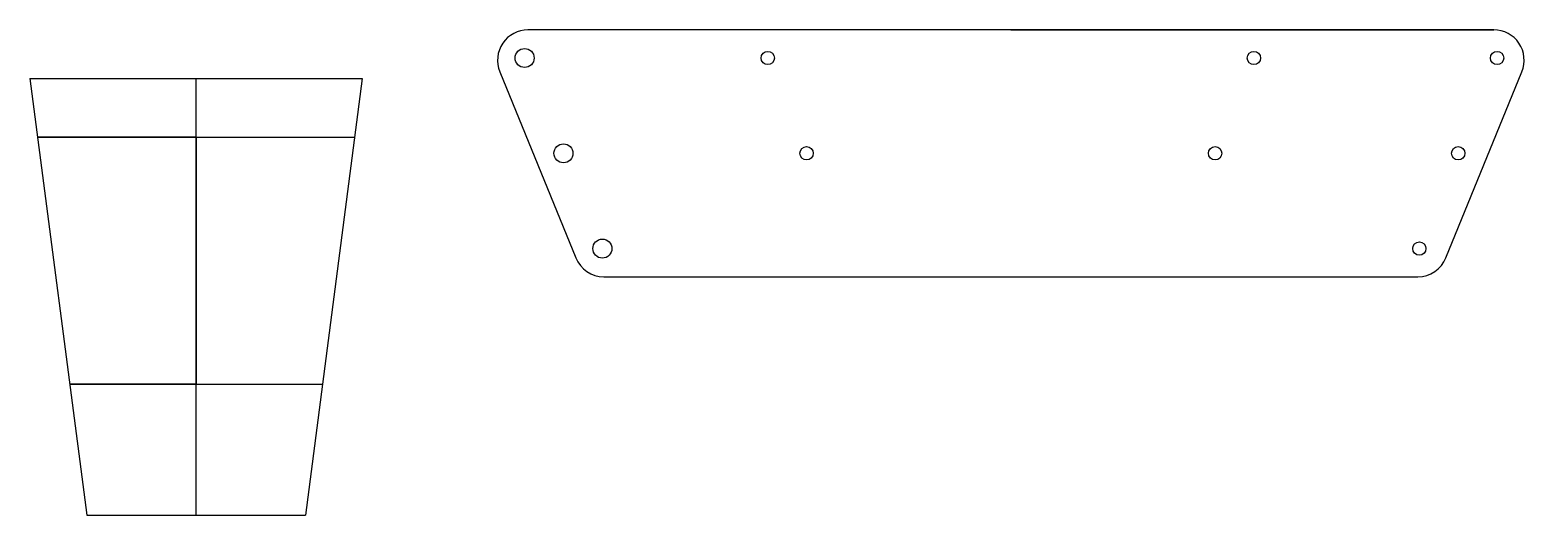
# Model space of a CAD drawing. Header units: millimetres. Extents: x 2103 to 2497, y 554 to 682.
import ezdxf

# ---------------------------------------------------------------- set-up
doc = ezdxf.new("R2010")
doc.units = ezdxf.units.MM

msp = doc.modelspace()

# ---------------------------------------------------------------- linework, layer by layer
for p, q in [((2361.42, 682.15), (2488.52, 682.15)), ((2103.22, 669.39), (2190.72, 669.39)), ((2103.22, 669.39), (2118.22, 554.39)), ((2146.97, 554.39), (2146.97, 669.39)), ((2190.72, 669.39), (2175.72, 554.39)), ((2475.95, 622.13), (2495.93, 671.13)), ((2146.97, 653.91), (2105.24, 653.91)), ((2105.24, 653.91), (2188.7, 653.91)), ((2146.97, 653.91), (2146.97, 588.91)), ((2146.97, 588.91), (2113.71, 588.91)), ((2113.71, 588.91), (2180.22, 588.91)), ((2118.22, 554.39), (2175.72, 554.39))]:
    msp.add_line(p, q)
msp.add_lwpolyline([(2226.91, 671.13), (2246.89, 622.13, 0.30487), (2254.3, 617.15), (2468.54, 617.15, 0.30487), (2475.95, 622.13), (2495.93, 671.13, 0.532719), (2488.52, 682.15), (2234.32, 682.15, 0.532719)], format="xyb", close=True)
for centre, radius in [((2233.44, 674.74), 2.5), ((2297.43, 674.74), 1.75), ((2425.41, 674.74), 1.75), ((2489.4, 674.74), 1.75), ((2243.67, 649.65), 2.5), ((2307.66, 649.65), 1.75), ((2415.18, 649.65), 1.75), ((2479.17, 649.65), 1.75), ((2253.9, 624.56), 2.5), ((2468.94, 624.56), 1.75)]:
    msp.add_circle(centre, radius)

doc.saveas('drawing.dxf')
